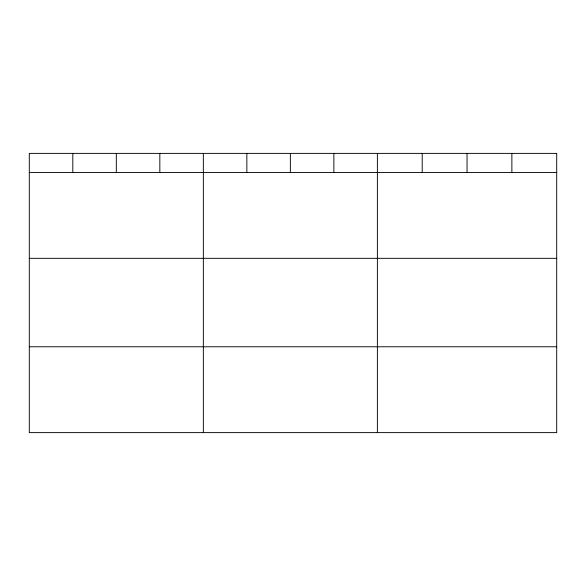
<?xml version="1.0" encoding="UTF-8"?>
<svg xmlns="http://www.w3.org/2000/svg" width="586" height="586" viewBox="0 0 586 586"><rect width="100%" height="100%" fill="white"/><g stroke="black" fill="none" stroke-linecap="round" stroke-linejoin="round"><path stroke-width="0.88" d="M29.3 172.489L556.7 172.489M29.3 258.331L556.7 258.331M29.3 346.773L556.7 346.773M511.871 153.386L511.871 172.489M467.042 153.386L467.042 172.489M422.213 153.386L422.213 172.489M377.384 153.386L377.384 432.615M333.874 153.386L333.874 172.489M290.363 153.386L290.363 172.489M246.853 153.386L246.853 172.489M203.342 153.386L203.342 432.615M159.832 153.386L159.832 172.489M116.321 153.386L116.321 172.489M72.811 153.386L72.811 172.489M556.7 153.386L29.3 153.386L29.3 432.615L556.7 432.615L556.7 153.386"/></g></svg>
